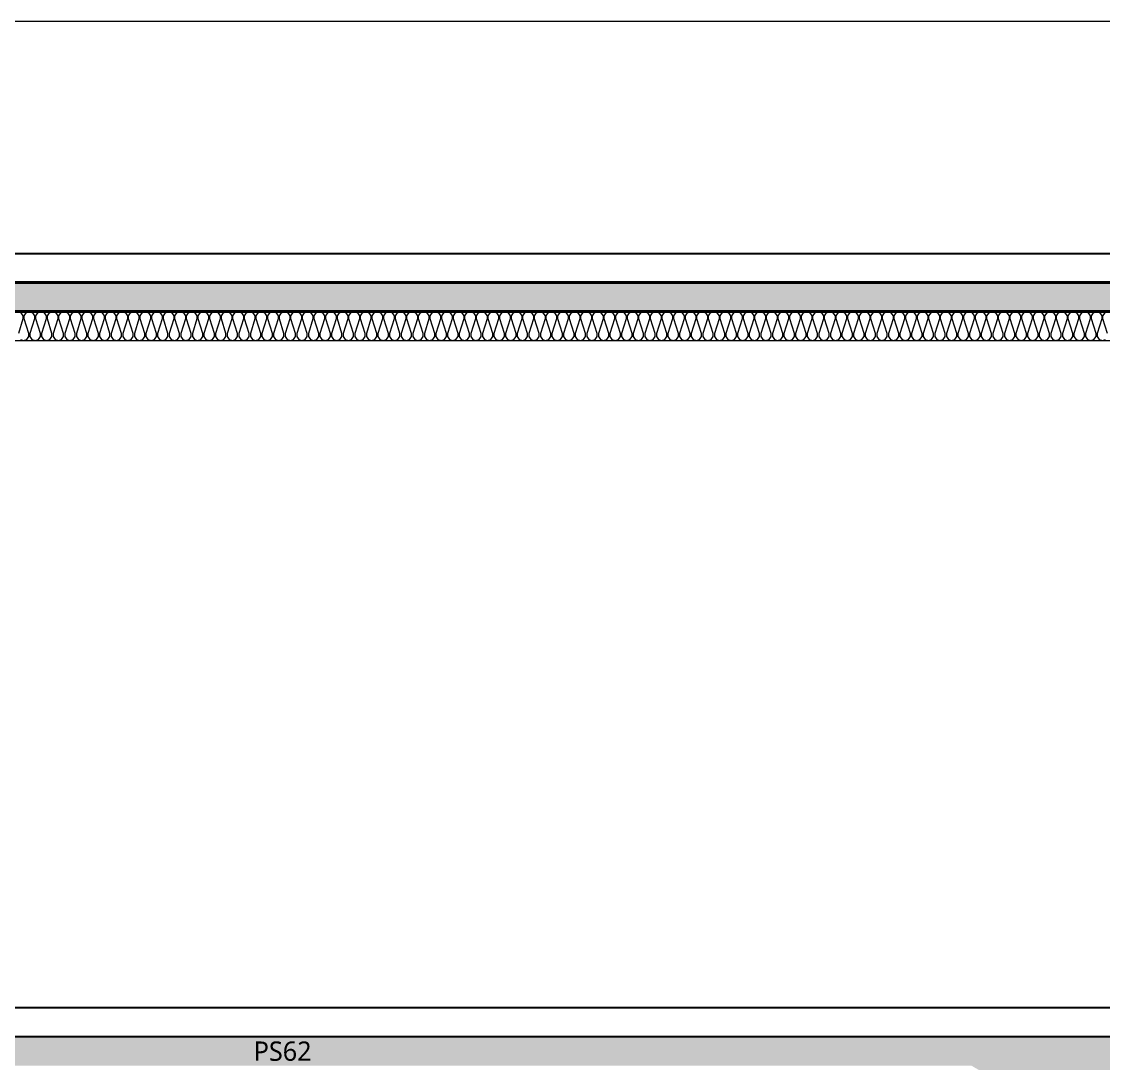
# Model space of a CAD drawing. Header units: millimetres. Extents: x 0 to 420000, y 0 to 297000.
# Drawn here: x 281163 to 286758, y 243462 to 248850 of the extents above; entities that cross this region are included whole.
import ezdxf
from ezdxf.enums import TextEntityAlignment as Align

# ---------------------------------------------------------------- set-up
doc = ezdxf.new("R2010")
doc.units = ezdxf.units.MM
doc.linetypes.add('CEN', pattern=[62, 60, -1, 0, -1])
for name, color, linetype, lineweight in [('A-AXIS-LINE', 1, 'CEN', 15), ('A-CONC-LIN1', 2, 'Continuous', 40), ('A-CONC-LIN2', 7, 'Continuous', 25), ('A-ELEV-LIN3', 8, 'Continuous', 18), ('A-XXXX-INSL2', 8, 'Continuous', 18)]:
    doc.layers.add(name, color=color, linetype=linetype, lineweight=lineweight)
doc.layers.add('A-CONC-SOLD', color=253, linetype='CEN')
doc.layers.add('A-XXXX-NPLT', color=144, linetype='Continuous', lineweight=15, plot=False)
doc.styles.add('맑은고딕', font='')
doc.styles.get('맑은고딕').set_extended_font_data('Malgun Gothic')

# ---------------------------------------------------------------- blocks, each defined once
blk = doc.blocks.new('axis(220316)')
at = {"layer": 'A-AXIS-LINE', "ltscale": 1000}
blk.add_line((4631788.1, -355868.7), (4955413.1, -355868.7), dxfattribs=at)
blk = doc.blocks.new('PS62(횡)')
at = {"layer": 'A-CONC-SOLD'}
h = blk.add_hatch(color=256, dxfattribs=at)
h.dxf.hatch_style = 1
h.paths.add_polyline_path([(1020, 0), (1020, -290), (1700, -290), (1937.4, -150), (9062.6, -150), (9300, -290), (9980, -290), (9980, 0)])
at = {"layer": 'A-CONC-LIN2'}
blk.add_line((1020, 0), (9980, 0), dxfattribs=at)
at = {"layer": 'A-XXXX-NPLT', "style": '맑은고딕'}
blk.add_text('PS62', height=100, dxfattribs=at).set_placement((5500, -75), align=Align.MIDDLE)
blk = doc.blocks.new('지원시설(210727)')
at = {"layer": 'A-CONC-SOLD'}
h = blk.add_hatch(color=256, dxfattribs=at)
h.dxf.hatch_style = 1
h.paths.add_polyline_path([(4869900.6, -216468.2), (4869900.6, -216538.2), (4869915.6, -216538.2), (4869900.6, -216547.2), (4869900.6, -217718.7), (4859500.6, -217718.7), (4859500.6, -216537.2), (4859485.6, -216528.2), (4859500.6, -216528.2), (4859500.6, -216468.7), (4859300.6, -216468.7), (4859300.6, -221618.7), (4859550.6, -221618.7), (4859550.6, -217868.7), (4869850.6, -217868.7), (4869850.6, -221618.7), (4870100.6, -221618.7), (4870100.6, -216468.2)])
at = {"layer": 'A-CONC-LIN1'}
for points in [[(4859300.6, -221618.7), (4859300.6, -220447.7), (4859315.6, -220438.7), (4859300.6, -220438.7), (4859300.6, -216468.7), (4859500.6, -216468.7), (4859500.6, -216528.7), (4859500.6, -216528.7), (4859500.6, -216528.7), (4859500.6, -216528.7), (4859500.6, -216528.7), (4859500.6, -216528.7), (4859500.6, -216537.7), (4859500.6, -217718.7), (4869900.6, -217718.7)], [(4859550.6, -221618.7), (4859550.6, -217868.7), (4869850.6, -217868.7), (4869850.6, -221618.7)]]:
    blk.add_lwpolyline(points, dxfattribs=at)
at = {"layer": 'A-CONC-LIN2'}
blk.add_line((4859500.6, -217568.7), (4869900.6, -217568.7), dxfattribs=at)
blk.add_lwpolyline([(4859550.6, -221468.7), (4869850.6, -221468.7)], dxfattribs=at)
at = {"layer": 'A-ELEV-LIN3'}
blk.add_line((4870271.1, -216368.7), (4859130.1, -216368.7), dxfattribs=at)
at = {"layer": 'A-XXXX-INSL2'}
for points in [[(4862747.1, -217874.7), (4862757.6, -217889.7), (4862757.6, -217906.2), (4862733.6, -217981.2)], [(4862744.1, -218012.7), (4862760.6, -218018.7), (4862777.1, -218012.7), (4862787.6, -217997.7), (4862787.6, -217981.2), (4862763.6, -217906.2), (4862763.6, -217889.7), (4862774.1, -217874.7), (4862790.6, -217868.7), (4862807.1, -217874.7), (4862817.6, -217889.7), (4862817.6, -217906.2), (4862793.6, -217981.2), (4862793.6, -217997.7), (4862804.1, -218012.7), (4862820.6, -218018.7), (4862837.1, -218012.7), (4862847.6, -217997.7), (4862847.6, -217981.2), (4862823.6, -217906.2), (4862823.6, -217889.7), (4862834.1, -217874.7), (4862850.6, -217868.7), (4862867.1, -217874.7), (4862877.6, -217889.7), (4862877.6, -217906.2), (4862853.6, -217981.2), (4862853.6, -217997.7), (4862864.1, -218012.7), (4862880.6, -218018.7), (4862897.1, -218012.7), (4862907.6, -217997.7), (4862907.6, -217981.2), (4862883.6, -217906.2), (4862883.6, -217889.7), (4862894.1, -217874.7), (4862910.6, -217868.7), (4862927.1, -217874.7), (4862937.6, -217889.7), (4862937.6, -217906.2), (4862913.6, -217981.2), (4862913.6, -217997.7), (4862924.1, -218012.7), (4862940.6, -218018.7), (4862957.1, -218012.7), (4862967.6, -217997.7), (4862967.6, -217981.2), (4862943.6, -217906.2), (4862943.6, -217889.7), (4862954.1, -217874.7), (4862970.6, -217868.7), (4862987.1, -217874.7), (4862997.6, -217889.7), (4862997.6, -217906.2), (4862973.6, -217981.2), (4862973.6, -217997.7), (4862984.1, -218012.7), (4863000.6, -218018.7), (4863017.1, -218012.7), (4863027.6, -217997.7), (4863027.6, -217981.2), (4863003.6, -217906.2), (4863003.6, -217889.7), (4863014.1, -217874.7), (4863030.6, -217868.7), (4863047.1, -217874.7), (4863057.6, -217889.7), (4863057.6, -217906.2), (4863033.6, -217981.2), (4863033.6, -217997.7), (4863044.1, -218012.7), (4863060.6, -218018.7), (4863077.1, -218012.7), (4863087.6, -217997.7), (4863087.6, -217981.2), (4863063.6, -217906.2), (4863063.6, -217889.7), (4863074.1, -217874.7), (4863090.6, -217868.7), (4863107.1, -217874.7), (4863117.6, -217889.7), (4863117.6, -217906.2), (4863093.6, -217981.2), (4863093.6, -217997.7), (4863104.1, -218012.7), (4863120.6, -218018.7), (4863137.1, -218012.7), (4863147.6, -217997.7), (4863147.6, -217981.2), (4863123.6, -217906.2), (4863123.6, -217889.7), (4863134.1, -217874.7), (4863150.6, -217868.7), (4863167.1, -217874.7), (4863177.6, -217889.7), (4863177.6, -217906.2), (4863153.6, -217981.2), (4863153.6, -217997.7), (4863164.1, -218012.7), (4863180.6, -218018.7), (4863197.1, -218012.7), (4863207.6, -217997.7), (4863207.6, -217981.2), (4863183.6, -217906.2), (4863183.6, -217889.7), (4863194.1, -217874.7), (4863210.6, -217868.7), (4863227.1, -217874.7), (4863237.6, -217889.7), (4863237.6, -217906.2), (4863213.6, -217981.2), (4863213.6, -217997.7), (4863224.1, -218012.7), (4863240.6, -218018.7), (4863257.1, -218012.7), (4863267.6, -217997.7), (4863267.6, -217981.2), (4863243.6, -217906.2), (4863243.6, -217889.7), (4863254.1, -217874.7), (4863270.6, -217868.7), (4863287.1, -217874.7), (4863297.6, -217889.7), (4863297.6, -217906.2), (4863273.6, -217981.2), (4863273.6, -217997.7), (4863284.1, -218012.7), (4863300.6, -218018.7), (4863317.1, -218012.7), (4863327.6, -217997.7), (4863327.6, -217981.2), (4863303.6, -217906.2), (4863303.6, -217889.7), (4863314.1, -217874.7), (4863330.6, -217868.7), (4863347.1, -217874.7), (4863357.6, -217889.7), (4863357.6, -217906.2), (4863333.6, -217981.2), (4863333.6, -217997.7), (4863344.1, -218012.7), (4863360.6, -218018.7), (4863377.1, -218012.7), (4863387.6, -217997.7), (4863387.6, -217981.2), (4863363.6, -217906.2), (4863363.6, -217889.7), (4863374.1, -217874.7), (4863390.6, -217868.7), (4863407.1, -217874.7), (4863417.6, -217889.7), (4863417.6, -217906.2), (4863393.6, -217981.2), (4863393.6, -217997.7), (4863404.1, -218012.7), (4863420.6, -218018.7), (4863437.1, -218012.7), (4863447.6, -217997.7), (4863447.6, -217981.2), (4863423.6, -217906.2), (4863423.6, -217889.7), (4863434.1, -217874.7), (4863450.6, -217868.7), (4863467.1, -217874.7), (4863477.6, -217889.7), (4863477.6, -217906.2), (4863453.6, -217981.2), (4863453.6, -217997.7), (4863464.1, -218012.7), (4863480.6, -218018.7), (4863497.1, -218012.7), (4863507.6, -217997.7), (4863507.6, -217981.2), (4863483.6, -217906.2), (4863483.6, -217889.7), (4863494.1, -217874.7), (4863510.6, -217868.7), (4863527.1, -217874.7), (4863537.6, -217889.7), (4863537.6, -217906.2), (4863513.6, -217981.2), (4863513.6, -217997.7), (4863524.1, -218012.7), (4863540.6, -218018.7), (4863557.1, -218012.7), (4863567.6, -217997.7), (4863567.6, -217981.2), (4863543.6, -217906.2), (4863543.6, -217889.7), (4863554.1, -217874.7), (4863570.6, -217868.7), (4863587.1, -217874.7), (4863597.6, -217889.7), (4863597.6, -217906.2), (4863573.6, -217981.2), (4863573.6, -217997.7), (4863584.1, -218012.7), (4863600.6, -218018.7), (4863617.1, -218012.7), (4863627.6, -217997.7), (4863627.6, -217981.2), (4863603.6, -217906.2), (4863603.6, -217889.7), (4863614.1, -217874.7), (4863630.6, -217868.7), (4863647.1, -217874.7), (4863657.6, -217889.7), (4863657.6, -217906.2), (4863633.6, -217981.2), (4863633.6, -217997.7), (4863644.1, -218012.7), (4863660.6, -218018.7), (4863677.1, -218012.7), (4863687.6, -217997.7), (4863687.6, -217981.2), (4863663.6, -217906.2), (4863663.6, -217889.7), (4863674.1, -217874.7), (4863690.6, -217868.7), (4863707.1, -217874.7), (4863717.6, -217889.7), (4863717.6, -217906.2), (4863693.6, -217981.2), (4863693.6, -217997.7), (4863704.1, -218012.7), (4863720.6, -218018.7), (4863737.1, -218012.7), (4863747.6, -217997.7), (4863747.6, -217981.2), (4863723.6, -217906.2), (4863723.6, -217889.7), (4863734.1, -217874.7), (4863750.6, -217868.7), (4863767.1, -217874.7), (4863777.6, -217889.7), (4863777.6, -217906.2), (4863753.6, -217981.2), (4863753.6, -217997.7), (4863764.1, -218012.7), (4863780.6, -218018.7), (4863797.1, -218012.7), (4863807.6, -217997.7), (4863807.6, -217981.2), (4863783.6, -217906.2), (4863783.6, -217889.7), (4863794.1, -217874.7), (4863810.6, -217868.7), (4863827.1, -217874.7), (4863837.6, -217889.7), (4863837.6, -217906.2), (4863813.6, -217981.2), (4863813.6, -217997.7), (4863824.1, -218012.7), (4863840.6, -218018.7), (4863857.1, -218012.7), (4863867.6, -217997.7), (4863867.6, -217981.2), (4863843.6, -217906.2), (4863843.6, -217889.7), (4863854.1, -217874.7), (4863870.6, -217868.7), (4863887.1, -217874.7), (4863897.6, -217889.7), (4863897.6, -217906.2), (4863873.6, -217981.2), (4863873.6, -217997.7), (4863884.1, -218012.7), (4863900.6, -218018.7), (4863917.1, -218012.7), (4863927.6, -217997.7), (4863927.6, -217981.2), (4863903.6, -217906.2), (4863903.6, -217889.7), (4863914.1, -217874.7), (4863930.6, -217868.7), (4863947.1, -217874.7), (4863957.6, -217889.7), (4863957.6, -217906.2), (4863933.6, -217981.2), (4863933.6, -217997.7), (4863944.1, -218012.7), (4863960.6, -218018.7), (4863977.1, -218012.7), (4863987.6, -217997.7), (4863987.6, -217981.2), (4863963.6, -217906.2), (4863963.6, -217889.7), (4863974.1, -217874.7), (4863990.6, -217868.7), (4864007.1, -217874.7), (4864017.6, -217889.7), (4864017.6, -217906.2), (4863993.6, -217981.2), (4863993.6, -217997.7), (4864004.1, -218012.7), (4864020.6, -218018.7), (4864037.1, -218012.7), (4864047.6, -217997.7), (4864047.6, -217981.2), (4864023.6, -217906.2), (4864023.6, -217889.7), (4864034.1, -217874.7), (4864050.6, -217868.7), (4864067.1, -217874.7), (4864077.6, -217889.7), (4864077.6, -217906.2), (4864053.6, -217981.2), (4864053.6, -217997.7), (4864064.1, -218012.7), (4864080.6, -218018.7), (4864097.1, -218012.7), (4864107.6, -217997.7), (4864107.6, -217981.2), (4864083.6, -217906.2), (4864083.6, -217889.7), (4864094.1, -217874.7), (4864110.6, -217868.7), (4864127.1, -217874.7), (4864137.6, -217889.7), (4864137.6, -217906.2), (4864113.6, -217981.2), (4864113.6, -217997.7), (4864124.1, -218012.7), (4864140.6, -218018.7), (4864157.1, -218012.7), (4864167.6, -217997.7), (4864167.6, -217981.2), (4864143.6, -217906.2), (4864143.6, -217889.7), (4864154.1, -217874.7), (4864170.6, -217868.7), (4864187.1, -217874.7), (4864197.6, -217889.7), (4864197.6, -217906.2), (4864173.6, -217981.2), (4864173.6, -217997.7), (4864184.1, -218012.7), (4864200.6, -218018.7), (4864217.1, -218012.7), (4864227.6, -217997.7), (4864227.6, -217981.2), (4864203.6, -217906.2), (4864203.6, -217889.7), (4864214.1, -217874.7), (4864230.6, -217868.7), (4864247.1, -217874.7), (4864257.6, -217889.7), (4864257.6, -217906.2), (4864233.6, -217981.2), (4864233.6, -217997.7), (4864244.1, -218012.7), (4864260.6, -218018.7), (4864277.1, -218012.7), (4864287.6, -217997.7), (4864287.6, -217981.2), (4864263.6, -217906.2), (4864263.6, -217889.7), (4864274.1, -217874.7), (4864290.6, -217868.7), (4864307.1, -217874.7), (4864317.6, -217889.7), (4864317.6, -217906.2), (4864293.6, -217981.2), (4864293.6, -217997.7), (4864304.1, -218012.7), (4864320.6, -218018.7), (4864337.1, -218012.7), (4864347.6, -217997.7), (4864347.6, -217981.2), (4864323.6, -217906.2), (4864323.6, -217889.7), (4864334.1, -217874.7), (4864350.6, -217868.7), (4864367.1, -217874.7), (4864377.6, -217889.7), (4864377.6, -217906.2), (4864353.6, -217981.2), (4864353.6, -217997.7), (4864364.1, -218012.7), (4864380.6, -218018.7), (4864397.1, -218012.7), (4864407.6, -217997.7), (4864407.6, -217981.2), (4864383.6, -217906.2), (4864383.6, -217889.7), (4864394.1, -217874.7), (4864410.6, -217868.7), (4864427.1, -217874.7), (4864437.6, -217889.7), (4864437.6, -217906.2), (4864413.6, -217981.2), (4864413.6, -217997.7), (4864424.1, -218012.7), (4864440.6, -218018.7), (4864457.1, -218012.7), (4864467.6, -217997.7), (4864467.6, -217981.2), (4864443.6, -217906.2), (4864443.6, -217889.7), (4864454.1, -217874.7), (4864470.6, -217868.7), (4864487.1, -217874.7), (4864497.6, -217889.7), (4864497.6, -217906.2), (4864473.6, -217981.2), (4864473.6, -217997.7), (4864484.1, -218012.7), (4864500.6, -218018.7), (4864517.1, -218012.7), (4864527.6, -217997.7), (4864527.6, -217981.2), (4864503.6, -217906.2), (4864503.6, -217889.7), (4864514.1, -217874.7), (4864530.6, -217868.7), (4864547.1, -217874.7), (4864557.6, -217889.7), (4864557.6, -217906.2), (4864533.6, -217981.2), (4864533.6, -217997.7), (4864544.1, -218012.7), (4864560.6, -218018.7), (4864577.1, -218012.7), (4864587.6, -217997.7), (4864587.6, -217981.2), (4864563.6, -217906.2), (4864563.6, -217889.7), (4864574.1, -217874.7), (4864590.6, -217868.7), (4864607.1, -217874.7), (4864617.6, -217889.7), (4864617.6, -217906.2), (4864593.6, -217981.2), (4864593.6, -217997.7), (4864604.1, -218012.7), (4864620.6, -218018.7), (4864637.1, -218012.7), (4864647.6, -217997.7), (4864647.6, -217981.2), (4864623.6, -217906.2), (4864623.6, -217889.7), (4864634.1, -217874.7), (4864650.6, -217868.7), (4864667.1, -217874.7), (4864677.6, -217889.7), (4864677.6, -217906.2), (4864653.6, -217981.2), (4864653.6, -217997.7), (4864664.1, -218012.7), (4864680.6, -218018.7), (4864697.1, -218012.7), (4864707.6, -217997.7), (4864707.6, -217981.2), (4864683.6, -217906.2), (4864683.6, -217889.7), (4864694.1, -217874.7), (4864710.6, -217868.7), (4864727.1, -217874.7), (4864737.6, -217889.7), (4864737.6, -217906.2), (4864713.6, -217981.2), (4864713.6, -217997.7), (4864724.1, -218012.7), (4864740.6, -218018.7), (4864757.1, -218012.7), (4864767.6, -217997.7), (4864767.6, -217981.2), (4864743.6, -217906.2), (4864743.6, -217889.7), (4864754.1, -217874.7), (4864770.6, -217868.7), (4864787.1, -217874.7), (4864797.6, -217889.7), (4864797.6, -217906.2), (4864773.6, -217981.2), (4864773.6, -217997.7), (4864784.1, -218012.7), (4864800.6, -218018.7), (4864817.1, -218012.7), (4864827.6, -217997.7), (4864827.6, -217981.2), (4864803.6, -217906.2), (4864803.6, -217889.7), (4864814.1, -217874.7), (4864830.6, -217868.7), (4864847.1, -217874.7), (4864857.6, -217889.7), (4864857.6, -217906.2), (4864833.6, -217981.2), (4864833.6, -217997.7), (4864844.1, -218012.7), (4864860.6, -218018.7), (4864877.1, -218012.7), (4864887.6, -217997.7), (4864887.6, -217981.2), (4864863.6, -217906.2), (4864863.6, -217889.7), (4864874.1, -217874.7), (4864890.6, -217868.7), (4864907.1, -217874.7), (4864917.6, -217889.7), (4864917.6, -217906.2), (4864893.6, -217981.2), (4864893.6, -217997.7), (4864904.1, -218012.7), (4864920.6, -218018.7), (4864937.1, -218012.7), (4864947.6, -217997.7), (4864947.6, -217981.2), (4864923.6, -217906.2), (4864923.6, -217889.7), (4864934.1, -217874.7), (4864950.6, -217868.7), (4864967.1, -217874.7), (4864977.6, -217889.7), (4864977.6, -217906.2), (4864953.6, -217981.2), (4864953.6, -217997.7), (4864964.1, -218012.7), (4864980.6, -218018.7), (4864997.1, -218012.7), (4865007.6, -217997.7), (4865007.6, -217981.2), (4864983.6, -217906.2), (4864983.6, -217889.7), (4864994.1, -217874.7), (4865010.6, -217868.7), (4865027.1, -217874.7), (4865037.6, -217889.7), (4865037.6, -217906.2), (4865013.6, -217981.2), (4865013.6, -217997.7), (4865024.1, -218012.7), (4865040.6, -218018.7), (4865057.1, -218012.7), (4865067.6, -217997.7), (4865067.6, -217981.2), (4865043.6, -217906.2), (4865043.6, -217889.7), (4865054.1, -217874.7), (4865070.6, -217868.7), (4865087.1, -217874.7), (4865097.6, -217889.7), (4865097.6, -217906.2), (4865073.6, -217981.2), (4865073.6, -217997.7), (4865084.1, -218012.7), (4865100.6, -218018.7), (4865117.1, -218012.7), (4865127.6, -217997.7), (4865127.6, -217981.2), (4865103.6, -217906.2), (4865103.6, -217889.7), (4865114.1, -217874.7), (4865130.6, -217868.7), (4865147.1, -217874.7), (4865157.6, -217889.7), (4865157.6, -217906.2), (4865133.6, -217981.2), (4865133.6, -217997.7), (4865144.1, -218012.7), (4865160.6, -218018.7), (4865177.1, -218012.7), (4865187.6, -217997.7), (4865187.6, -217981.2), (4865163.6, -217906.2), (4865163.6, -217889.7), (4865174.1, -217874.7), (4865190.6, -217868.7), (4865207.1, -217874.7), (4865217.6, -217889.7), (4865217.6, -217906.2), (4865193.6, -217981.2), (4865193.6, -217997.7), (4865204.1, -218012.7), (4865220.6, -218018.7), (4865237.1, -218012.7), (4865247.6, -217997.7), (4865247.6, -217981.2), (4865223.6, -217906.2), (4865223.6, -217889.7), (4865234.1, -217874.7), (4865250.6, -217868.7), (4865267.1, -217874.7), (4865277.6, -217889.7), (4865277.6, -217906.2), (4865253.6, -217981.2), (4865253.6, -217997.7), (4865264.1, -218012.7), (4865280.6, -218018.7), (4865297.1, -218012.7), (4865307.6, -217997.7), (4865307.6, -217981.2), (4865283.6, -217906.2), (4865283.6, -217889.7), (4865294.1, -217874.7), (4865310.6, -217868.7), (4865327.1, -217874.7), (4865337.6, -217889.7), (4865337.6, -217906.2), (4865313.6, -217981.2), (4865313.6, -217997.7), (4865324.1, -218012.7), (4865340.6, -218018.7), (4865357.1, -218012.7), (4865367.6, -217997.7), (4865367.6, -217981.2), (4865343.6, -217906.2), (4865343.6, -217889.7), (4865354.1, -217874.7), (4865370.6, -217868.7), (4865387.1, -217874.7), (4865397.6, -217889.7), (4865397.6, -217906.2), (4865373.6, -217981.2), (4865373.6, -217997.7), (4865384.1, -218012.7), (4865400.6, -218018.7), (4865417.1, -218012.7), (4865427.6, -217997.7), (4865427.6, -217981.2), (4865403.6, -217906.2), (4865403.6, -217889.7), (4865414.1, -217874.7), (4865430.6, -217868.7), (4865447.1, -217874.7), (4865457.6, -217889.7), (4865457.6, -217906.2), (4865433.6, -217981.2), (4865433.6, -217997.7), (4865444.1, -218012.7), (4865460.6, -218018.7), (4865477.1, -218012.7), (4865487.6, -217997.7), (4865487.6, -217981.2), (4865463.6, -217906.2), (4865463.6, -217889.7), (4865474.1, -217874.7), (4865490.6, -217868.7), (4865507.1, -217874.7), (4865517.6, -217889.7), (4865517.6, -217906.2), (4865493.6, -217981.2), (4865493.6, -217997.7), (4865504.1, -218012.7), (4865520.6, -218018.7), (4865537.1, -218012.7), (4865547.6, -217997.7), (4865547.6, -217981.2), (4865523.6, -217906.2), (4865523.6, -217889.7), (4865534.1, -217874.7), (4865550.6, -217868.7), (4865567.1, -217874.7), (4865577.6, -217889.7), (4865577.6, -217906.2), (4865553.6, -217981.2), (4865553.6, -217997.7), (4865564.1, -218012.7), (4865580.6, -218018.7), (4865597.1, -218012.7), (4865607.6, -217997.7), (4865607.6, -217981.2), (4865583.6, -217906.2), (4865583.6, -217889.7), (4865594.1, -217874.7), (4865610.6, -217868.7), (4865627.1, -217874.7), (4865637.6, -217889.7), (4865637.6, -217906.2), (4865613.6, -217981.2), (4865613.6, -217997.7), (4865624.1, -218012.7), (4865640.6, -218018.7), (4865657.1, -218012.7), (4865667.6, -217997.7), (4865667.6, -217981.2), (4865643.6, -217906.2), (4865643.6, -217889.7), (4865654.1, -217874.7), (4865670.6, -217868.7), (4865687.1, -217874.7), (4865697.6, -217889.7), (4865697.6, -217906.2), (4865673.6, -217981.2), (4865673.6, -217997.7), (4865684.1, -218012.7), (4865700.6, -218018.7), (4865717.1, -218012.7), (4865727.6, -217997.7), (4865727.6, -217981.2), (4865703.6, -217906.2), (4865703.6, -217889.7), (4865714.1, -217874.7), (4865730.6, -217868.7), (4865747.1, -217874.7), (4865757.6, -217889.7), (4865757.6, -217906.2), (4865733.6, -217981.2), (4865733.6, -217997.7), (4865744.1, -218012.7), (4865760.6, -218018.7), (4865777.1, -218012.7), (4865787.6, -217997.7), (4865787.6, -217981.2), (4865763.6, -217906.2), (4865763.6, -217889.7), (4865774.1, -217874.7), (4865790.6, -217868.7), (4865807.1, -217874.7), (4865817.6, -217889.7), (4865817.6, -217906.2), (4865793.6, -217981.2), (4865793.6, -217997.7), (4865804.1, -218012.7), (4865820.6, -218018.7), (4865837.1, -218012.7), (4865847.6, -217997.7), (4865847.6, -217981.2), (4865823.6, -217906.2), (4865823.6, -217889.7), (4865834.1, -217874.7), (4865850.6, -217868.7), (4865867.1, -217874.7), (4865877.6, -217889.7), (4865877.6, -217906.2), (4865853.6, -217981.2), (4865853.6, -217997.7), (4865864.1, -218012.7), (4865880.6, -218018.7), (4865897.1, -218012.7), (4865907.6, -217997.7), (4865907.6, -217981.2), (4865883.6, -217906.2), (4865883.6, -217889.7), (4865894.1, -217874.7), (4865910.6, -217868.7), (4865927.1, -217874.7), (4865937.6, -217889.7), (4865937.6, -217906.2), (4865913.6, -217981.2), (4865913.6, -217997.7), (4865924.1, -218012.7), (4865940.6, -218018.7), (4865957.1, -218012.7), (4865967.6, -217997.7), (4865967.6, -217981.2), (4865943.6, -217906.2), (4865943.6, -217889.7), (4865954.1, -217874.7), (4865970.6, -217868.7), (4865987.1, -217874.7), (4865997.6, -217889.7), (4865997.6, -217906.2), (4865973.6, -217981.2), (4865973.6, -217997.7), (4865984.1, -218012.7), (4866000.6, -218018.7), (4866017.1, -218012.7), (4866027.6, -217997.7), (4866027.6, -217981.2), (4866003.6, -217906.2), (4866003.6, -217889.7), (4866014.1, -217874.7), (4866030.6, -217868.7), (4866047.1, -217874.7), (4866057.6, -217889.7), (4866057.6, -217906.2), (4866033.6, -217981.2), (4866033.6, -217997.7), (4866044.1, -218012.7), (4866060.6, -218018.7), (4866077.1, -218012.7), (4866087.6, -217997.7), (4866087.6, -217981.2), (4866063.6, -217906.2), (4866063.6, -217889.7), (4866074.1, -217874.7), (4866090.6, -217868.7), (4866107.1, -217874.7), (4866117.6, -217889.7), (4866117.6, -217906.2), (4866093.6, -217981.2), (4866093.6, -217997.7), (4866104.1, -218012.7), (4866120.6, -218018.7), (4866137.1, -218012.7), (4866147.6, -217997.7), (4866147.6, -217981.2), (4866123.6, -217906.2), (4866123.6, -217889.7), (4866134.1, -217874.7), (4866150.6, -217868.7), (4866167.1, -217874.7), (4866177.6, -217889.7), (4866177.6, -217906.2), (4866153.6, -217981.2), (4866153.6, -217997.7), (4866164.1, -218012.7), (4866180.6, -218018.7), (4866197.1, -218012.7), (4866207.6, -217997.7), (4866207.6, -217981.2), (4866183.6, -217906.2), (4866183.6, -217889.7), (4866194.1, -217874.7), (4866210.6, -217868.7), (4866227.1, -217874.7), (4866237.6, -217889.7), (4866237.6, -217906.2), (4866213.6, -217981.2), (4866213.6, -217997.7), (4866224.1, -218012.7), (4866240.6, -218018.7), (4866257.1, -218012.7), (4866267.6, -217997.7), (4866267.6, -217981.2), (4866243.6, -217906.2), (4866243.6, -217889.7), (4866254.1, -217874.7), (4866270.6, -217868.7), (4866287.1, -217874.7), (4866297.6, -217889.7), (4866297.6, -217906.2), (4866273.6, -217981.2), (4866273.6, -217997.7), (4866284.1, -218012.7), (4866300.6, -218018.7), (4866317.1, -218012.7), (4866327.6, -217997.7), (4866327.6, -217981.2), (4866303.6, -217906.2), (4866303.6, -217889.7), (4866314.1, -217874.7), (4866330.6, -217868.7), (4866347.1, -217874.7), (4866357.6, -217889.7), (4866357.6, -217906.2), (4866333.6, -217981.2), (4866333.6, -217997.7), (4866344.1, -218012.7), (4866360.6, -218018.7), (4866377.1, -218012.7), (4866387.6, -217997.7), (4866387.6, -217981.2), (4866363.6, -217906.2), (4866363.6, -217889.7), (4866374.1, -217874.7), (4866390.6, -217868.7), (4866407.1, -217874.7), (4866417.6, -217889.7), (4866417.6, -217906.2), (4866393.6, -217981.2), (4866393.6, -217997.7), (4866404.1, -218012.7), (4866420.6, -218018.7), (4866437.1, -218012.7), (4866447.6, -217997.7), (4866447.6, -217981.2), (4866423.6, -217906.2), (4866423.6, -217889.7), (4866434.1, -217874.7), (4866450.6, -217868.7), (4866467.1, -217874.7), (4866477.6, -217889.7), (4866477.6, -217906.2), (4866453.6, -217981.2), (4866453.6, -217997.7), (4866464.1, -218012.7), (4866480.6, -218018.7), (4866497.1, -218012.7), (4866507.6, -217997.7), (4866507.6, -217981.2), (4866483.6, -217906.2), (4866483.6, -217889.7), (4866494.1, -217874.7), (4866510.6, -217868.7), (4866527.1, -217874.7), (4866537.6, -217889.7), (4866537.6, -217906.2), (4866513.6, -217981.2), (4866513.6, -217997.7), (4866524.1, -218012.7), (4866540.6, -218018.7), (4866557.1, -218012.7), (4866567.6, -217997.7), (4866567.6, -217981.2), (4866543.6, -217906.2), (4866543.6, -217889.7), (4866554.1, -217874.7), (4866570.6, -217868.7), (4866587.1, -217874.7), (4866597.6, -217889.7), (4866597.6, -217906.2), (4866573.6, -217981.2), (4866573.6, -217997.7), (4866584.1, -218012.7), (4866600.6, -218018.7), (4866617.1, -218012.7), (4866627.6, -217997.7), (4866627.6, -217981.2), (4866603.6, -217906.2), (4866603.6, -217889.7), (4866614.1, -217874.7), (4866630.6, -217868.7), (4866647.1, -217874.7), (4866657.6, -217889.7), (4866657.6, -217906.2), (4866633.6, -217981.2), (4866633.6, -217997.7), (4866644.1, -218012.7), (4866660.6, -218018.7), (4866677.1, -218012.7), (4866687.6, -217997.7), (4866687.6, -217981.2), (4866663.6, -217906.2), (4866663.6, -217889.7), (4866674.1, -217874.7), (4866690.6, -217868.7), (4866707.1, -217874.7), (4866717.6, -217889.7), (4866717.6, -217906.2), (4866693.6, -217981.2), (4866693.6, -217997.7), (4866704.1, -218012.7), (4866720.6, -218018.7), (4866737.1, -218012.7), (4866747.6, -217997.7), (4866747.6, -217981.2), (4866723.6, -217906.2), (4866723.6, -217889.7), (4866734.1, -217874.7), (4866750.6, -217868.7), (4866767.1, -217874.7), (4866777.6, -217889.7), (4866777.6, -217906.2), (4866753.6, -217981.2), (4866753.6, -217997.7), (4866764.1, -218012.7), (4866780.6, -218018.7), (4866797.1, -218012.7), (4866807.6, -217997.7), (4866807.6, -217981.2), (4866783.6, -217906.2), (4866783.6, -217889.7), (4866794.1, -217874.7), (4866810.6, -217868.7), (4866827.1, -217874.7), (4866837.6, -217889.7), (4866837.6, -217906.2), (4866813.6, -217981.2), (4866813.6, -217997.7), (4866824.1, -218012.7), (4866840.6, -218018.7), (4866857.1, -218012.7), (4866867.6, -217997.7), (4866867.6, -217981.2), (4866843.6, -217906.2), (4866843.6, -217889.7), (4866854.1, -217874.7), (4866870.6, -217868.7), (4866887.1, -217874.7), (4866897.6, -217889.7), (4866897.6, -217906.2), (4866873.6, -217981.2), (4866873.6, -217997.7), (4866884.1, -218012.7), (4866900.6, -218018.7), (4866917.1, -218012.7), (4866927.6, -217997.7), (4866927.6, -217981.2), (4866903.6, -217906.2), (4866903.6, -217889.7), (4866914.1, -217874.7), (4866930.6, -217868.7), (4866947.1, -217874.7), (4866957.6, -217889.7), (4866957.6, -217906.2), (4866933.6, -217981.2), (4866933.6, -217997.7), (4866944.1, -218012.7), (4866960.6, -218018.7), (4866977.1, -218012.7), (4866987.6, -217997.7), (4866987.6, -217981.2), (4866963.6, -217906.2), (4866963.6, -217889.7), (4866974.1, -217874.7), (4866990.6, -217868.7), (4867007.1, -217874.7), (4867017.6, -217889.7), (4867017.6, -217906.2), (4866993.6, -217981.2), (4866993.6, -217997.7), (4867004.1, -218012.7), (4867020.6, -218018.7), (4867037.1, -218012.7), (4867047.6, -217997.7), (4867047.6, -217981.2), (4867023.6, -217906.2), (4867023.6, -217889.7), (4867034.1, -217874.7), (4867050.6, -217868.7), (4867067.1, -217874.7), (4867077.6, -217889.7), (4867077.6, -217906.2), (4867053.6, -217981.2), (4867053.6, -217997.7), (4867064.1, -218012.7), (4867080.6, -218018.7), (4867097.1, -218012.7), (4867107.6, -217997.7), (4867107.6, -217981.2), (4867083.6, -217906.2), (4867083.6, -217889.7), (4867094.1, -217874.7), (4867110.6, -217868.7), (4867127.1, -217874.7), (4867137.6, -217889.7), (4867137.6, -217906.2), (4867113.6, -217981.2), (4867113.6, -217997.7), (4867124.1, -218012.7), (4867140.6, -218018.7), (4867157.1, -218012.7), (4867167.6, -217997.7), (4867167.6, -217981.2), (4867143.6, -217906.2), (4867143.6, -217889.7), (4867154.1, -217874.7), (4867170.6, -217868.7), (4867187.1, -217874.7), (4867197.6, -217889.7), (4867197.6, -217906.2), (4867173.6, -217981.2), (4867173.6, -217997.7), (4867184.1, -218012.7), (4867200.6, -218018.7), (4867217.1, -218012.7), (4867227.6, -217997.7), (4867227.6, -217981.2), (4867203.6, -217906.2), (4867203.6, -217889.7), (4867214.1, -217874.7), (4867230.6, -217868.7), (4867247.1, -217874.7), (4867257.6, -217889.7), (4867257.6, -217906.2), (4867233.6, -217981.2), (4867233.6, -217997.7), (4867244.1, -218012.7), (4867260.6, -218018.7), (4867277.1, -218012.7), (4867287.6, -217997.7), (4867287.6, -217981.2), (4867263.6, -217906.2), (4867263.6, -217889.7), (4867274.1, -217874.7), (4867290.6, -217868.7), (4867307.1, -217874.7), (4867317.6, -217889.7), (4867317.6, -217906.2), (4867293.6, -217981.2), (4867293.6, -217997.7), (4867304.1, -218012.7), (4867320.6, -218018.7), (4867337.1, -218012.7), (4867347.6, -217997.7), (4867347.6, -217981.2), (4867323.6, -217906.2), (4867323.6, -217889.7), (4867334.1, -217874.7), (4867350.6, -217868.7), (4867367.1, -217874.7), (4867377.6, -217889.7), (4867377.6, -217906.2), (4867353.6, -217981.2), (4867353.6, -217997.7), (4867364.1, -218012.7), (4867380.6, -218018.7), (4867397.1, -218012.7), (4867407.6, -217997.7), (4867407.6, -217981.2), (4867383.6, -217906.2), (4867383.6, -217889.7), (4867394.1, -217874.7), (4867410.6, -217868.7), (4867427.1, -217874.7), (4867437.6, -217889.7), (4867437.6, -217906.2), (4867413.6, -217981.2), (4867413.6, -217997.7), (4867424.1, -218012.7), (4867440.6, -218018.7), (4867457.1, -218012.7), (4867467.6, -217997.7), (4867467.6, -217981.2), (4867443.6, -217906.2), (4867443.6, -217889.7), (4867454.1, -217874.7), (4867470.6, -217868.7), (4867487.1, -217874.7), (4867497.6, -217889.7), (4867497.6, -217906.2), (4867473.6, -217981.2), (4867473.6, -217997.7), (4867484.1, -218012.7), (4867500.6, -218018.7), (4867517.1, -218012.7), (4867527.6, -217997.7), (4867527.6, -217981.2), (4867503.6, -217906.2), (4867503.6, -217889.7), (4867514.1, -217874.7), (4867530.6, -217868.7), (4867547.1, -217874.7), (4867557.6, -217889.7), (4867557.6, -217906.2), (4867533.6, -217981.2), (4867533.6, -217997.7), (4867544.1, -218012.7), (4867560.6, -218018.7), (4867577.1, -218012.7), (4867587.6, -217997.7), (4867587.6, -217981.2), (4867563.6, -217906.2), (4867563.6, -217889.7), (4867574.1, -217874.7), (4867590.6, -217868.7), (4867607.1, -217874.7), (4867617.6, -217889.7), (4867617.6, -217906.2), (4867593.6, -217981.2), (4867593.6, -217997.7), (4867604.1, -218012.7), (4867620.6, -218018.7), (4867637.1, -218012.7), (4867647.6, -217997.7), (4867647.6, -217981.2), (4867623.6, -217906.2), (4867623.6, -217889.7), (4867634.1, -217874.7), (4867650.6, -217868.7), (4867667.1, -217874.7), (4867677.6, -217889.7), (4867677.6, -217906.2), (4867653.6, -217981.2), (4867653.6, -217997.7), (4867664.1, -218012.7), (4867680.6, -218018.7), (4867697.1, -218012.7), (4867707.6, -217997.7), (4867707.6, -217981.2), (4867683.6, -217906.2), (4867683.6, -217889.7), (4867694.1, -217874.7), (4867710.6, -217868.7), (4867727.1, -217874.7), (4867737.6, -217889.7), (4867737.6, -217906.2), (4867713.6, -217981.2), (4867713.6, -217997.7), (4867724.1, -218012.7), (4867740.6, -218018.7), (4867757.1, -218012.7), (4867767.6, -217997.7), (4867767.6, -217981.2), (4867743.6, -217906.2), (4867743.6, -217889.7), (4867754.1, -217874.7), (4867770.6, -217868.7), (4867787.1, -217874.7), (4867797.6, -217889.7), (4867797.6, -217906.2), (4867773.6, -217981.2), (4867773.6, -217997.7), (4867784.1, -218012.7), (4867800.6, -218018.7), (4867817.1, -218012.7), (4867827.6, -217997.7), (4867827.6, -217981.2), (4867803.6, -217906.2), (4867803.6, -217889.7), (4867814.1, -217874.7), (4867830.6, -217868.7), (4867847.1, -217874.7), (4867857.6, -217889.7), (4867857.6, -217906.2), (4867833.6, -217981.2), (4867833.6, -217997.7), (4867844.1, -218012.7), (4867860.6, -218018.7), (4867877.1, -218012.7), (4867887.6, -217997.7), (4867887.6, -217981.2), (4867863.6, -217906.2), (4867863.6, -217889.7), (4867874.1, -217874.7), (4867890.6, -217868.7), (4867907.1, -217874.7), (4867917.6, -217889.7), (4867917.6, -217906.2), (4867893.6, -217981.2), (4867893.6, -217997.7), (4867904.1, -218012.7), (4867920.6, -218018.7), (4867937.1, -218012.7), (4867947.6, -217997.7), (4867947.6, -217981.2), (4867923.6, -217906.2), (4867923.6, -217889.7), (4867934.1, -217874.7), (4867950.6, -217868.7), (4867967.1, -217874.7), (4867977.6, -217889.7), (4867977.6, -217906.2), (4867953.6, -217981.2), (4867953.6, -217997.7), (4867964.1, -218012.7), (4867980.6, -218018.7), (4867997.1, -218012.7), (4868007.6, -217997.7), (4868007.6, -217981.2), (4867983.6, -217906.2), (4867983.6, -217889.7), (4867994.1, -217874.7), (4868010.6, -217868.7), (4868027.1, -217874.7), (4868037.6, -217889.7), (4868037.6, -217906.2), (4868013.6, -217981.2), (4868013.6, -217997.7), (4868024.1, -218012.7), (4868040.6, -218018.7), (4868057.1, -218012.7), (4868067.6, -217997.7), (4868067.6, -217981.2), (4868043.6, -217906.2), (4868043.6, -217889.7), (4868054.1, -217874.7), (4868070.6, -217868.7), (4868087.1, -217874.7), (4868097.6, -217889.7), (4868097.6, -217906.2), (4868073.6, -217981.2), (4868073.6, -217997.7), (4868084.1, -218012.7), (4868100.6, -218018.7), (4868117.1, -218012.7), (4868127.6, -217997.7), (4868127.6, -217981.2), (4868103.6, -217906.2), (4868103.6, -217889.7), (4868114.1, -217874.7), (4868130.6, -217868.7), (4868147.1, -217874.7), (4868157.6, -217889.7), (4868157.6, -217906.2), (4868133.6, -217981.2), (4868133.6, -217997.7), (4868144.1, -218012.7), (4868160.6, -218018.7), (4868177.1, -218012.7), (4868187.6, -217997.7), (4868187.6, -217981.2), (4868163.6, -217906.2), (4868163.6, -217889.7), (4868174.1, -217874.7), (4868190.6, -217868.7), (4868207.1, -217874.7), (4868217.6, -217889.7), (4868217.6, -217906.2), (4868193.6, -217981.2), (4868193.6, -217997.7), (4868204.1, -218012.7), (4868220.6, -218018.7), (4868237.1, -218012.7), (4868247.6, -217997.7), (4868247.6, -217981.2), (4868223.6, -217906.2), (4868223.6, -217889.7), (4868234.1, -217874.7), (4868250.6, -217868.7), (4868267.1, -217874.7), (4868277.6, -217889.7), (4868277.6, -217906.2), (4868253.6, -217981.2), (4868253.6, -217997.7), (4868264.1, -218012.7), (4868280.6, -218018.7), (4868297.1, -218012.7), (4868307.6, -217997.7), (4868307.6, -217981.2), (4868283.6, -217906.2), (4868283.6, -217889.7), (4868294.1, -217874.7), (4868310.6, -217868.7), (4868327.1, -217874.7), (4868337.6, -217889.7), (4868337.6, -217906.2), (4868313.6, -217981.2), (4868313.6, -217997.7), (4868324.1, -218012.7), (4868340.6, -218018.7), (4868357.1, -218012.7)], [(4868367.6, -217981.2), (4868343.6, -217906.2), (4868343.6, -217889.7), (4868354.1, -217874.7)], [(4859550.6, -218018.7), (4869850.6, -218018.7)]]:
    blk.add_lwpolyline(points, dxfattribs=at)
blk.add_blockref('PS62(횡)', (4858600.6, -221618.7))

msp = doc.modelspace()

# ---------------------------------------------------------------- block references
msp.add_blockref('지원시설(210727)', (-4581588.1, 465218.7))
at = {"layer": 'A-AXIS-LINE'}
msp.add_blockref('axis(220316)', (-4581588.1, 599618.7), dxfattribs=at)

doc.saveas('drawing.dxf')
